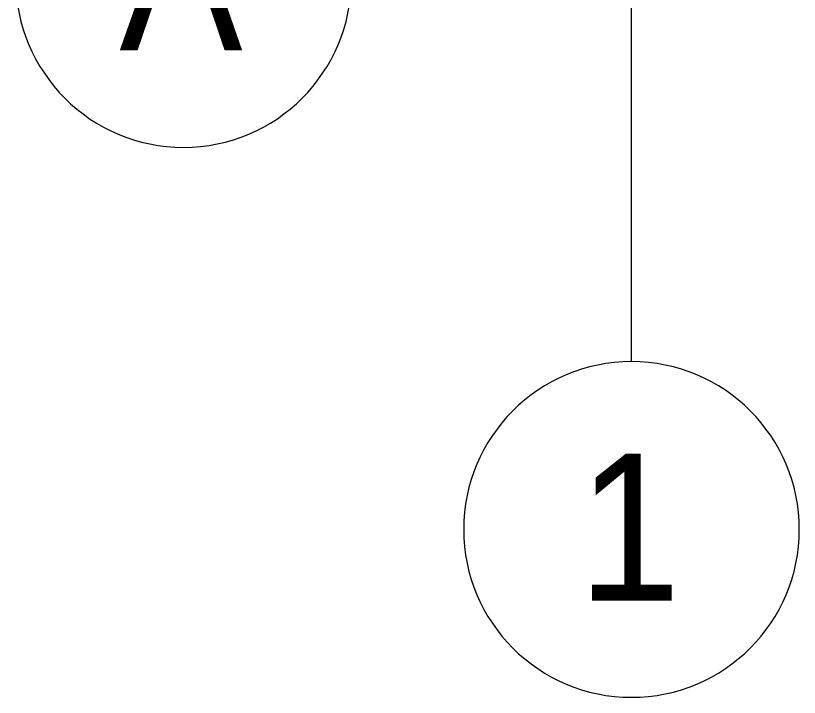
# Model space of a CAD drawing. Header units: millimetres. Extents: x 54725 to 263872, y -8553 to 29614.
# Drawn here: x 129633 to 138972, y -8553 to -431 of the extents above; entities that cross this region are included whole.
import ezdxf

# ---------------------------------------------------------------- set-up
doc = ezdxf.new("R2010")
doc.units = ezdxf.units.MM
doc.layers.add('Оси', color=7, linetype='Continuous', lineweight=9)
doc.layers.add('Оси-1', color=7, linetype='Continuous', lineweight=20)
doc.styles.add('Arial_1', font='arial.ttf', dxfattribs={"width": 0.9, "height": 1750})

# ---------------------------------------------------------------- blocks, each defined once
blk = doc.blocks.new('Ось сетки - D8-29747960-Общий план 1 этажа с размещением фрагментов 1_10-1_12')
at = {"layer": 'Оси-1'}
for start, end in [(360, 180), (180, 360)]:
    blk.add_arc((0, 0), 4, start, end, dxfattribs=at)

msp = doc.modelspace()

# ---------------------------------------------------------------- linework, layer by layer
at = {"layer": 'Оси'}
msp.add_line((136971.6, -4552.8), (136971.6, 5388.2), dxfattribs=at)

# ---------------------------------------------------------------- block references
at = {"layer": 'Оси-1', "xscale": 499.9999999999995, "yscale": 499.9999999999995, "zscale": 499.9999999999995, "rotation": 269.9999999999994}
msp.add_blockref('Ось сетки - D8-29747960-Общий план 1 этажа с размещением фрагментов 1_10-1_12', (131632.8, 0), dxfattribs=at)
at = {"layer": 'Оси-1', "xscale": 499.9999999999995, "yscale": 499.9999999999995, "zscale": 499.9999999999995}
msp.add_blockref('Ось сетки - D8-29747960-Общий план 1 этажа с размещением фрагментов 1_10-1_12', (136971.6, -6552.8), dxfattribs=at)

# ---------------------------------------------------------------- texts
at = {"layer": 'Оси', "char_height": 1750, "attachment_point": 1, "style": 'Arial_1'}
for s, insert, width in [('\\fArial|b0|i0|c204|p34|;\\W.9;А', (130868.9, 905.2), 1803.797), ('\\fArial|b0|i0|c204|p34|;\\W.9;1', (136334, -5649.6), 1515.189)]:
    msp.add_mtext(s, dxfattribs=dict(at, insert=insert, width=width))

doc.saveas('drawing.dxf')
